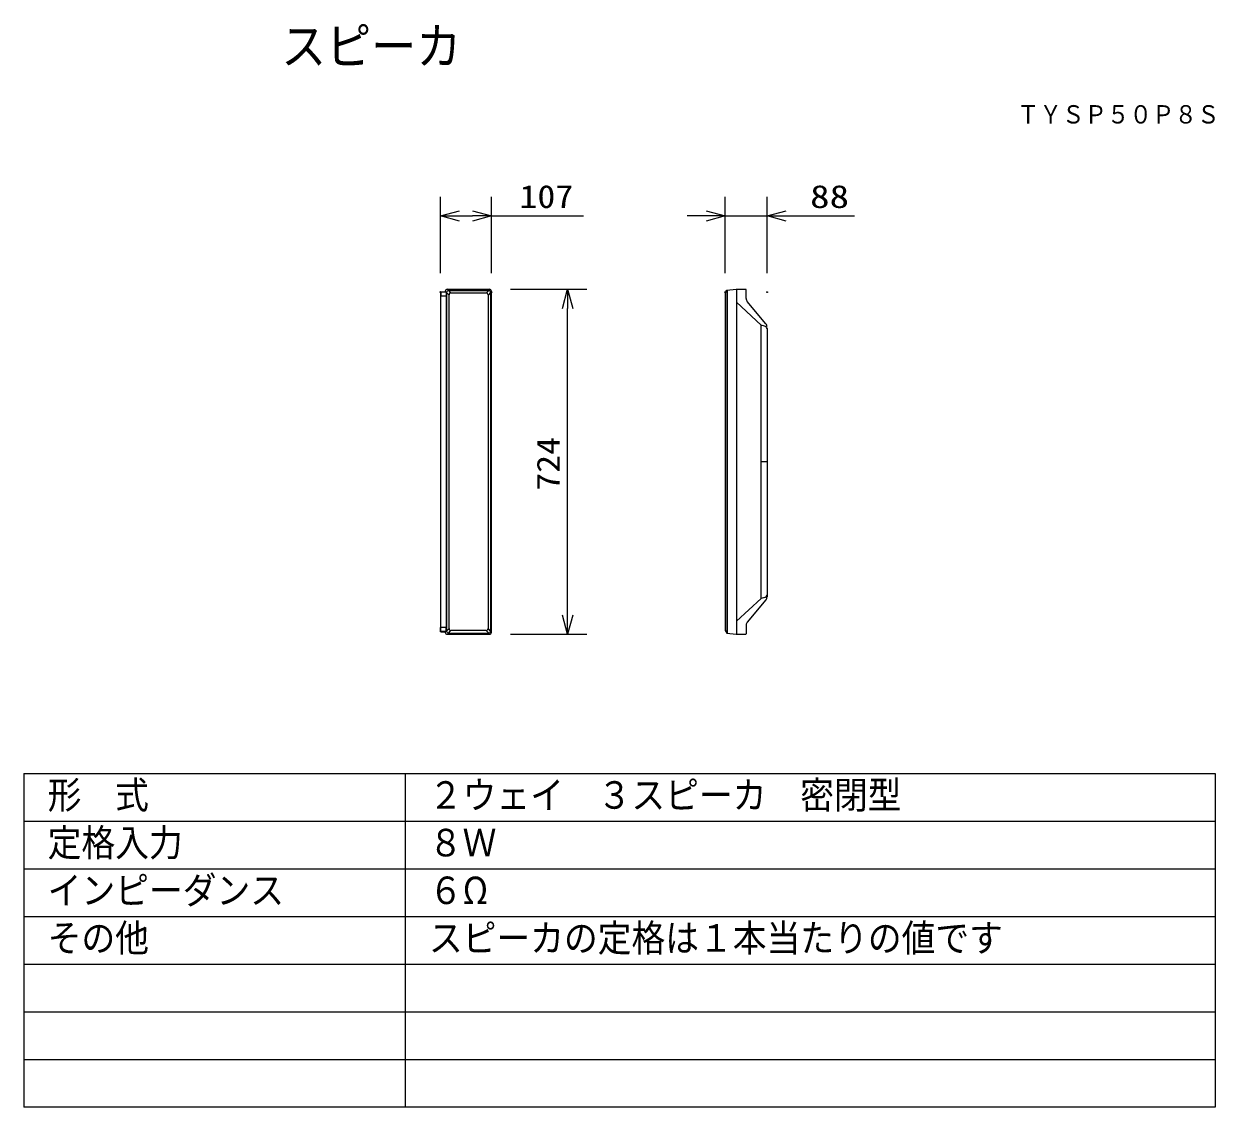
# Model space of a CAD drawing. Units: millimetres, scale not verified. Extents: x -62 to 63, y -57 to 57.
import ezdxf
from ezdxf.enums import TextEntityAlignment as Align

# ---------------------------------------------------------------- set-up
doc = ezdxf.new("R2010")
doc.units = ezdxf.units.MM
doc.header["$LTSCALE"] = 0.190456
doc.header["$PDMODE"] = 32
doc.header["$PDSIZE"] = 0.0952
for name, color, linetype in [('0-0_MOJI1', 2, 'Continuous'), ('0-1_TOUROKU', 1, 'Continuous'), ('0-2_GAIKEI', 7, 'Continuous'), ('0-3_SUNPO', 3, 'Continuous'), ('0-4_WAKU', 7, 'Continuous')]:
    doc.layers.add(name, color=color, linetype=linetype)
doc.styles.add('ＭＳ ゴシック', font='')
doc.styles.get('ＭＳ ゴシック').set_extended_font_data('MS Gothic')

# ---------------------------------------------------------------- blocks, each defined once
blk = doc.blocks.new('_OPEN30')
at = {"layer": '0-4_WAKU'}
blk.add_line((0, 0), (-1, 0), dxfattribs=at)
blk.add_lwpolyline([(-1, 0.26795), (0, 0), (-1, -0.26795)], dxfattribs=at)

msp = doc.modelspace()

# ---------------------------------------------------------------- linework, layer by layer
at = {"layer": '0-2_GAIKEI'}
for p, q in [((-18.7554, 29.0073), (-18.7685, 28.5573)), ((-18.7238, 29.0073), (-18.7554, 29.0073)), ((-18.7238, 29.0073), (-18.7055, 29.0073)), ((-18.7055, 29.0073), (-18.1662, 29.0073)), ((-18.2675, 29.0798), (-18.2676, 29.0798)), ((-18.2676, 29.0798), (-18.2676, 29.0798)), ((-18.2675, 29.0796), (-18.2675, 29.0073)), ((-18.2034, 29.0073), (-18.2034, 28.9773)), ((-18.1662, 29.0073), (-18.1662, -6.5841)), ((-18.0674, 29.2796), (-13.6222, 29.2765)), ((-13.4224, 29.0727), (-13.4223, 29.0727)), ((-13.4224, -6.7173), (-13.4224, 29.0727)), ((11.1095, 28.8973), (11.2845, 29.1761)), ((13.3095, 29.2254), (13.2591, 29.2796)), ((13.3095, 28.3139), (13.3095, 29.2254)), ((-18.7685, 28.5573), (-18.7685, -6.1981)), ((14.8797, 25.524), (12.2768, 27.913)), ((15.3826, 25.6594), (13.4263, 27.9926)), ((15.2369, 25.4041), (14.8797, 25.524)), ((15.4995, 25.1815), (15.4995, 25.2447)), ((15.4995, 25.1815), (15.4995, 15.5323)), ((15.4995, 15.5323), (15.4995, -2.9789)), ((14.8797, -3.1648), (12.2768, -5.5537)), ((15.3826, -3.3002), (13.4263, -5.6334)), ((15.2369, -3.0448), (14.8797, -3.1648)), ((15.4995, -2.8223), (15.4995, -2.8855)), ((-18.7554, -6.6481), (-18.7685, -6.1981)), ((13.3095, -5.9547), (13.3095, -6.8661)), ((-18.7238, -6.6481), (-18.7554, -6.6481)), ((-18.2676, -6.7206), (-18.2676, -6.7206)), ((-18.2675, -6.7206), (-18.2676, -6.7206)), ((-18.2675, -6.7204), (-18.2675, -6.6481)), ((-18.2034, -6.6481), (-18.2034, -6.6181)), ((-18.0674, -6.9204), (-13.6222, -6.9173)), ((-13.4224, -6.7134), (-13.4223, -6.7134)), ((11.2845, -6.8169), (12.2688, -6.9175)), ((12.2688, -6.9175), (13.2591, -6.9204)), ((13.3095, -6.8661), (13.2591, -6.9204))]:
    msp.add_line(p, q, dxfattribs=at)
at = {"layer": '0-2_GAIKEI', "color": 1}
for p, q in [((-18.7229, 28.9773), (-18.7354, 28.5495)), ((-18.186, 28.9773), (-18.7229, 28.9773)), ((-18.186, 28.9773), (-18.1736, 28.5495)), ((-18.1311, 28.9434), (-17.8974, 28.7095)), ((-18.1311, 28.9432), (-18.1311, -6.5839)), ((-17.9314, 29.1432), (-17.6975, 28.9095)), ((-17.9312, 29.1432), (-13.7048, 29.1451)), ((-13.965, 28.8829), (-17.6707, 28.8829)), ((-13.9384, 28.9095), (-13.7021, 29.1451)), ((-13.5048, 28.9441), (-13.7384, 28.7095)), ((-13.5047, 28.9451), (-13.5047, -6.5859)), ((11.2638, 29.1431), (11.2638, -6.7839)), ((11.3234, 29.1801), (11.3234, -6.8209)), ((12.2768, 29.2768), (12.2768, -6.9176)), ((-18.1736, 28.5495), (-18.7354, 28.5495)), ((-18.1736, 28.5495), (-18.1736, -6.1903)), ((-17.8707, -6.3237), (-17.8707, 28.6829)), ((-13.765, 28.6829), (-13.765, -6.3237)), ((14.8797, 15.5323), (14.8797, 25.524)), ((14.8797, -3.1648), (14.8797, 15.5323)), ((15.4995, 11.1796), (14.8797, 11.1796)), ((-18.1736, -6.1903), (-18.7354, -6.1903)), ((-18.7229, -6.6181), (-18.7354, -6.1903)), ((-18.186, -6.6181), (-18.1736, -6.1903)), ((-18.186, -6.6181), (-18.7229, -6.6181)), ((-18.1311, -6.5842), (-17.8974, -6.3502)), ((-17.9314, -6.7839), (-17.6975, -6.5502)), ((-17.9312, -6.7839), (-13.7048, -6.7859)), ((-13.965, -6.5237), (-17.6707, -6.5237)), ((-13.9384, -6.5502), (-13.7021, -6.7859)), ((-13.5048, -6.5849), (-13.7384, -6.3503))]:
    msp.add_line(p, q, dxfattribs=at)
for points in [[(-13.6594, 29.2013), (-13.6603, 29.1994), (-13.6611, 29.1975), (-13.662, 29.1955), (-13.6629, 29.1936), (-13.6638, 29.1917), (-13.6647, 29.1897), (-13.6656, 29.1878), (-13.6665, 29.1859), (-13.6674, 29.184), (-13.6682, 29.182), (-13.6691, 29.1801), (-13.6691, 29.1801)], [(-13.6247, 29.2765), (-13.6256, 29.2746), (-13.6265, 29.2726), (-13.6274, 29.2707), (-13.6283, 29.2688), (-13.6292, 29.2669), (-13.6301, 29.2649), (-13.631, 29.263), (-13.6318, 29.2611), (-13.6327, 29.2592), (-13.6336, 29.2572), (-13.6345, 29.2553), (-13.6354, 29.2534), (-13.6363, 29.2514), (-13.6372, 29.2495), (-13.6381, 29.2476), (-13.639, 29.2457), (-13.6398, 29.2437), (-13.6407, 29.2418), (-13.6416, 29.2399), (-13.6425, 29.2379), (-13.6434, 29.236), (-13.6443, 29.2341), (-13.6452, 29.2322), (-13.6461, 29.2302), (-13.647, 29.2283), (-13.6478, 29.2264), (-13.6487, 29.2245), (-13.6496, 29.2225), (-13.6505, 29.2206), (-13.6514, 29.2187), (-13.6523, 29.2167), (-13.6532, 29.2148), (-13.6541, 29.2129), (-13.6549, 29.211), (-13.6558, 29.209), (-13.6567, 29.2071), (-13.6576, 29.2052), (-13.6585, 29.2032), (-13.6594, 29.2013)], [(-13.4696, 28.9804), (-13.4686, 28.9823), (-13.4677, 28.9841), (-13.4667, 28.986), (-13.4658, 28.9878), (-13.4648, 28.9897), (-13.4639, 28.9915), (-13.4629, 28.9933), (-13.462, 28.9952), (-13.4611, 28.997), (-13.4601, 28.9989), (-13.4592, 29.0007), (-13.4582, 29.0026), (-13.4573, 29.0044), (-13.4563, 29.0063), (-13.4554, 29.0081), (-13.4545, 29.0099), (-13.4535, 29.0118), (-13.4526, 29.0136), (-13.4516, 29.0155), (-13.4507, 29.0173), (-13.4497, 29.0192), (-13.4488, 29.021), (-13.4478, 29.0229), (-13.4469, 29.0247), (-13.446, 29.0265), (-13.445, 29.0284), (-13.4441, 29.0302), (-13.4431, 29.0321), (-13.4422, 29.0339), (-13.4412, 29.0358), (-13.4403, 29.0376), (-13.4394, 29.0395), (-13.4384, 29.0413), (-13.4375, 29.0432), (-13.4365, 29.045), (-13.4356, 29.0468), (-13.4346, 29.0487), (-13.4337, 29.0505), (-13.4328, 29.0524)], [(-13.4328, 29.0524), (-13.4318, 29.0542), (-13.4309, 29.0561), (-13.4299, 29.0579), (-13.429, 29.0598), (-13.428, 29.0616), (-13.4271, 29.0634), (-13.4262, 29.0653), (-13.4252, 29.0671), (-13.4243, 29.069), (-13.4233, 29.0708), (-13.4224, 29.0727)], [(-13.6594, -6.8421), (-13.6603, -6.8402), (-13.6611, -6.8382), (-13.662, -6.8363), (-13.6629, -6.8344), (-13.6638, -6.8324), (-13.6647, -6.8305), (-13.6656, -6.8286), (-13.6665, -6.8267), (-13.6674, -6.8247), (-13.6682, -6.8228), (-13.6691, -6.8209)], [(-13.6247, -6.9173), (-13.6256, -6.9153), (-13.6265, -6.9134), (-13.6274, -6.9115), (-13.6283, -6.9096), (-13.6292, -6.9076), (-13.6301, -6.9057), (-13.631, -6.9038), (-13.6318, -6.9019), (-13.6327, -6.8999), (-13.6336, -6.898), (-13.6345, -6.8961), (-13.6354, -6.8941), (-13.6363, -6.8922), (-13.6372, -6.8903), (-13.6381, -6.8884), (-13.639, -6.8864), (-13.6398, -6.8845), (-13.6407, -6.8826), (-13.6416, -6.8806), (-13.6425, -6.8787), (-13.6434, -6.8768), (-13.6443, -6.8749), (-13.6452, -6.8729), (-13.6461, -6.871), (-13.647, -6.8691), (-13.6478, -6.8672), (-13.6487, -6.8652), (-13.6496, -6.8633), (-13.6505, -6.8614), (-13.6514, -6.8594), (-13.6523, -6.8575), (-13.6532, -6.8556), (-13.6541, -6.8537), (-13.6549, -6.8517), (-13.6558, -6.8498), (-13.6567, -6.8479), (-13.6576, -6.8459), (-13.6585, -6.844), (-13.6594, -6.8421)], [(-13.4696, -6.6212), (-13.4686, -6.623), (-13.4677, -6.6249), (-13.4667, -6.6267), (-13.4658, -6.6286), (-13.4648, -6.6304), (-13.4639, -6.6323), (-13.4629, -6.6341), (-13.462, -6.636), (-13.4611, -6.6378), (-13.4601, -6.6396), (-13.4592, -6.6415), (-13.4582, -6.6433), (-13.4573, -6.6452), (-13.4563, -6.647), (-13.4554, -6.6489), (-13.4545, -6.6507), (-13.4535, -6.6526), (-13.4526, -6.6544), (-13.4516, -6.6563), (-13.4507, -6.6581), (-13.4497, -6.6599), (-13.4488, -6.6618), (-13.4478, -6.6636), (-13.4469, -6.6655), (-13.446, -6.6673), (-13.445, -6.6692), (-13.4441, -6.671), (-13.4431, -6.6729), (-13.4422, -6.6747), (-13.4412, -6.6765), (-13.4403, -6.6784), (-13.4394, -6.6802), (-13.4384, -6.6821), (-13.4375, -6.6839), (-13.4365, -6.6858), (-13.4356, -6.6876), (-13.4346, -6.6895), (-13.4337, -6.6913), (-13.4328, -6.6932)], [(-13.4328, -6.6932), (-13.4318, -6.695), (-13.4309, -6.6968), (-13.4299, -6.6987), (-13.429, -6.7005), (-13.428, -6.7024), (-13.4271, -6.7042), (-13.4262, -6.7061), (-13.4252, -6.7079), (-13.4243, -6.7098), (-13.4233, -6.7116), (-13.4224, -6.7134)]]:
    msp.add_lwpolyline(points, dxfattribs=at)
at = {"layer": '0-2_GAIKEI'}
for points in [[(-13.6244, 29.2766), (-13.6245, 29.2766), (-13.6245, 29.2766), (-13.6245, 29.2766), (-13.6245, 29.2766), (-13.6246, 29.2766), (-13.6246, 29.2765), (-13.6246, 29.2765), (-13.6247, 29.2765), (-13.6247, 29.2765), (-13.6247, 29.2765), (-13.6247, 29.2765)], [(-13.6234, 29.2768), (-13.6234, 29.2768), (-13.6234, 29.2768), (-13.6235, 29.2768), (-13.6235, 29.2768), (-13.6235, 29.2768), (-13.6235, 29.2768), (-13.6236, 29.2768), (-13.6236, 29.2768), (-13.6236, 29.2768), (-13.6237, 29.2768), (-13.6237, 29.2768), (-13.6237, 29.2768), (-13.6237, 29.2768), (-13.6238, 29.2768), (-13.6238, 29.2767), (-13.6238, 29.2767), (-13.6238, 29.2767), (-13.6239, 29.2767), (-13.6239, 29.2767), (-13.6239, 29.2767), (-13.624, 29.2767), (-13.624, 29.2767), (-13.624, 29.2767), (-13.624, 29.2767), (-13.6241, 29.2767), (-13.6241, 29.2767), (-13.6241, 29.2767), (-13.6241, 29.2767), (-13.6242, 29.2767), (-13.6242, 29.2767), (-13.6242, 29.2767), (-13.6243, 29.2767), (-13.6243, 29.2766), (-13.6243, 29.2766), (-13.6243, 29.2766), (-13.6244, 29.2766), (-13.6244, 29.2766), (-13.6244, 29.2766), (-13.6244, 29.2766)], [(11.1095, 28.8973), (11.1095, -6.538), (11.2845, -6.8169)], [(11.2845, 29.1761), (12.2688, 29.2768), (13.2591, 29.2796)], [(15.3213, 25.7325), (15.3213, 25.7325), (15.3214, 25.7324), (15.3214, 25.7324), (15.3214, 25.7324), (15.3215, 25.7323), (15.3215, 25.7323), (15.3215, 25.7323), (15.3216, 25.7322), (15.3216, 25.7322), (15.3216, 25.7322), (15.3216, 25.7321), (15.3217, 25.7321), (15.3217, 25.7321), (15.3217, 25.732), (15.3218, 25.732), (15.3218, 25.7319), (15.3218, 25.7319), (15.3218, 25.7319), (15.3219, 25.7318), (15.3219, 25.7318), (15.3219, 25.7318), (15.322, 25.7317), (15.322, 25.7317), (15.322, 25.7317), (15.3221, 25.7316), (15.3221, 25.7316), (15.3221, 25.7316), (15.3221, 25.7315), (15.3222, 25.7315), (15.3222, 25.7315), (15.3222, 25.7314), (15.3223, 25.7314), (15.3223, 25.7314), (15.3223, 25.7313), (15.3224, 25.7313), (15.3224, 25.7312), (15.3224, 25.7312), (15.3224, 25.7312), (15.3225, 25.7311)], [(15.3225, 25.7311), (15.3225, 25.7311), (15.3225, 25.7311), (15.3226, 25.731), (15.3226, 25.731), (15.3226, 25.731), (15.3226, 25.7309), (15.3227, 25.7309), (15.3227, 25.7309), (15.3227, 25.7308), (15.3228, 25.7308), (15.3228, 25.7308)], [(15.3213, -3.3733), (15.3213, -3.3732), (15.3214, -3.3732), (15.3214, -3.3732), (15.3214, -3.3731), (15.3215, -3.3731), (15.3215, -3.3731), (15.3215, -3.373), (15.3216, -3.373), (15.3216, -3.373), (15.3216, -3.3729), (15.3216, -3.3729), (15.3217, -3.3729), (15.3217, -3.3728), (15.3217, -3.3728), (15.3218, -3.3728), (15.3218, -3.3727), (15.3218, -3.3727), (15.3218, -3.3727), (15.3219, -3.3726), (15.3219, -3.3726), (15.3219, -3.3725), (15.322, -3.3725), (15.322, -3.3725), (15.322, -3.3724), (15.3221, -3.3724), (15.3221, -3.3724), (15.3221, -3.3723), (15.3221, -3.3723), (15.3222, -3.3723), (15.3222, -3.3722), (15.3222, -3.3722), (15.3223, -3.3722), (15.3223, -3.3721), (15.3223, -3.3721), (15.3224, -3.3721), (15.3224, -3.372), (15.3224, -3.372), (15.3224, -3.372), (15.3225, -3.3719)], [(15.3225, -3.3719), (15.3225, -3.3719), (15.3225, -3.3718), (15.3226, -3.3718), (15.3226, -3.3718), (15.3226, -3.3717), (15.3226, -3.3717), (15.3227, -3.3717), (15.3227, -3.3716), (15.3227, -3.3716), (15.3228, -3.3716), (15.3228, -3.3715)], [(-18.7238, -6.6481), (-18.7055, -6.6481), (-18.2034, -6.6481)], [(-13.6244, -6.9174), (-13.6245, -6.9174), (-13.6245, -6.9174), (-13.6245, -6.9173), (-13.6245, -6.9173), (-13.6246, -6.9173), (-13.6246, -6.9173), (-13.6246, -6.9173), (-13.6247, -6.9173), (-13.6247, -6.9173), (-13.6247, -6.9173), (-13.6247, -6.9173), (-13.6247, -6.9173)], [(-13.6234, -6.9176), (-13.6234, -6.9176), (-13.6234, -6.9176), (-13.6235, -6.9175), (-13.6235, -6.9175), (-13.6235, -6.9175), (-13.6235, -6.9175), (-13.6236, -6.9175), (-13.6236, -6.9175), (-13.6236, -6.9175), (-13.6237, -6.9175), (-13.6237, -6.9175), (-13.6237, -6.9175), (-13.6237, -6.9175), (-13.6238, -6.9175), (-13.6238, -6.9175), (-13.6238, -6.9175), (-13.6238, -6.9175), (-13.6239, -6.9175), (-13.6239, -6.9175), (-13.6239, -6.9175), (-13.624, -6.9175), (-13.624, -6.9175), (-13.624, -6.9175), (-13.624, -6.9175), (-13.6241, -6.9175), (-13.6241, -6.9175), (-13.6241, -6.9175), (-13.6241, -6.9175), (-13.6242, -6.9174), (-13.6242, -6.9174), (-13.6242, -6.9174), (-13.6243, -6.9174), (-13.6243, -6.9174), (-13.6243, -6.9174), (-13.6243, -6.9174), (-13.6244, -6.9174), (-13.6244, -6.9174), (-13.6244, -6.9174), (-13.6244, -6.9174)]]:
    msp.add_lwpolyline(points, dxfattribs=at)
for centre, radius, start, end in [((-18.0675, 29.0796), 0.2, 89.96017, 180), ((-13.6224, 29.0765), 0.2, 0, 89.96017), ((13.8095, 28.3139), 0.5, 180, 219.97775), ((15.169, 25.0577), 0.3529, 20.53301, 78.90837), ((14.9995, 25.3381), 0.5, 0, 39.97775), ((15.169, -2.6985), 0.3529, 281.09163, 339.46699), ((14.9995, -2.9789), 0.5, 320.02225, 0), ((13.8095, -5.9547), 0.5, 140.02225, 180), ((-18.0675, -6.7204), 0.2, 180, 270.03983), ((-13.6224, -6.7173), 0.2, 270.03983, 0)]:
    msp.add_arc(centre, radius, start, end, dxfattribs=at)
at = {"layer": '0-2_GAIKEI', "color": 1}
for centre, start, end in [((-17.9311, 28.9432), 90.02604, 180), ((-17.6707, 28.6829), 90, 180), ((-13.965, 28.6829), 0, 90), ((-13.7047, 28.9451), 0, 90.02604), ((-17.9311, -6.5839), 180, 269.97396), ((-17.6707, -6.3237), 180, 270), ((-13.965, -6.3237), 270, 0), ((-13.7047, -6.5859), 269.97396, 0)]:
    msp.add_arc(centre, 0.2, start, end, dxfattribs=at)
at = {"layer": '0-3_SUNPO'}
for p, q in [((-18.7741, 30.9753), (-18.7741, 38.9752)), ((-13.4224, 30.9753), (-13.4224, 38.9752)), ((11.1095, 30.9753), (11.1095, 38.9752)), ((15.4995, 30.9753), (15.4995, 38.9752)), ((-16.7741, 36.9753), (-15.4224, 36.9753)), ((-13.4224, 36.9753), (-3.7557, 36.9753)), ((9.1095, 36.9753), (7.1095, 36.9753)), ((11.1095, 36.9753), (15.4995, 36.9753)), ((17.4995, 36.9753), (24.6661, 36.9753)), ((-11.4268, 29.2796), (-3.4268, 29.2796)), ((-5.4268, -4.9204), (-5.4268, 27.2796)), ((-11.4268, -6.9204), (-3.4268, -6.9204))]:
    msp.add_line(p, q, dxfattribs=at)
at = {"layer": '0-4_WAKU', "color": 4}
for p, q in [((-62.482, -21.5345), (62.5178, -21.5345)), ((-62.482, -21.5345), (-62.482, -56.5345)), ((-22.482, -21.5345), (-22.482, -56.5345)), ((62.5178, -21.5345), (62.5178, -56.5345)), ((62.5178, -56.5345), (-62.482, -56.5345))]:
    msp.add_line(p, q, dxfattribs=at)
at = {"layer": '0-4_WAKU', "color": 1}
for p, q in [((-62.482, -26.5345), (62.5178, -26.5345)), ((-62.482, -31.5345), (62.5178, -31.5345)), ((-62.482, -36.5345), (62.5178, -36.5345)), ((-62.482, -41.5345), (62.5178, -41.5345)), ((-62.482, -46.5345), (62.5178, -46.5345)), ((-62.482, -51.5345), (62.5178, -51.5345))]:
    msp.add_line(p, q, dxfattribs=at)
at = {"layer": '0-4_WAKU'}
for p in [(-13.4224, 36.9753), (15.4995, 36.9753), (-18.7741, 28.9753), (-13.4224, 28.9753), (11.1095, 28.9753), (15.4995, 28.9753)]:
    msp.add_point(p, dxfattribs=at)

# ---------------------------------------------------------------- block references
at = {"layer": '0-3_SUNPO', "xscale": 2, "yscale": 2}
for p, rotation in [((-18.7741, 36.9753), 180), ((15.4995, 36.9753), 180), ((-5.4268, 29.2796), 90), ((-5.4268, -6.9204), 270)]:
    msp.add_blockref('_OPEN30', p, dxfattribs=dict(at, rotation=rotation))
for p in [(-13.4224, 36.9753), (11.1095, 36.9753)]:
    msp.add_blockref('_OPEN30', p, dxfattribs=at)

# ---------------------------------------------------------------- texts
at = {"layer": '0-0_MOJI1', "style": 'ＭＳ ゴシック', "width": 0.9}
for s, height, p in [('スピーカ', 3.848, (-35.482, 51.7252)), ('形  式', 2.886, (-59.982, -26.0896)), ('２ウェイ  ３スピーカ  密閉型', 2.886, (-19.982, -26.0896)), ('定格入力', 2.886, (-59.982, -31.0896)), ('８Ｗ', 2.886, (-19.982, -31.0896)), ('インピーダンス', 2.886, (-59.982, -36.0896)), ('６Ω', 2.886, (-19.982, -36.0896)), ('その他', 2.886, (-59.982, -41.0896)), ('スピーカの定格は１本当たりの値です', 2.886, (-19.982, -41.0896))]:
    msp.add_text(s, height=height, dxfattribs=at).set_placement(p, align=Align.BOTTOM_LEFT)
at = {"layer": '0-1_TOUROKU', "style": 'ＭＳ ゴシック', "width": 0.9}
msp.add_text('ＴＹＳＰ５０Ｐ８Ｓ', height=1.924, dxfattribs=at).set_placement((41.7178, 46.0953), align=Align.BOTTOM_LEFT)
at = {"layer": '0-3_SUNPO', "style": 'ＭＳ ゴシック'}
for s, width, p in [('107', 1.15, (-10.4762, 37.0848)), ('88', 1.25, (20.0159, 37.0848))]:
    msp.add_text(s, height=2.406, dxfattribs=dict(at, width=width)).set_placement(p, align=Align.BOTTOM_LEFT)
at = {"layer": '0-3_SUNPO', "style": 'ＭＳ ゴシック', "width": 1.15}
msp.add_text('724', height=2.406, rotation=90, dxfattribs=at).set_placement((-5.5364, 8.1398), align=Align.BOTTOM_LEFT)

doc.saveas('drawing.dxf')
